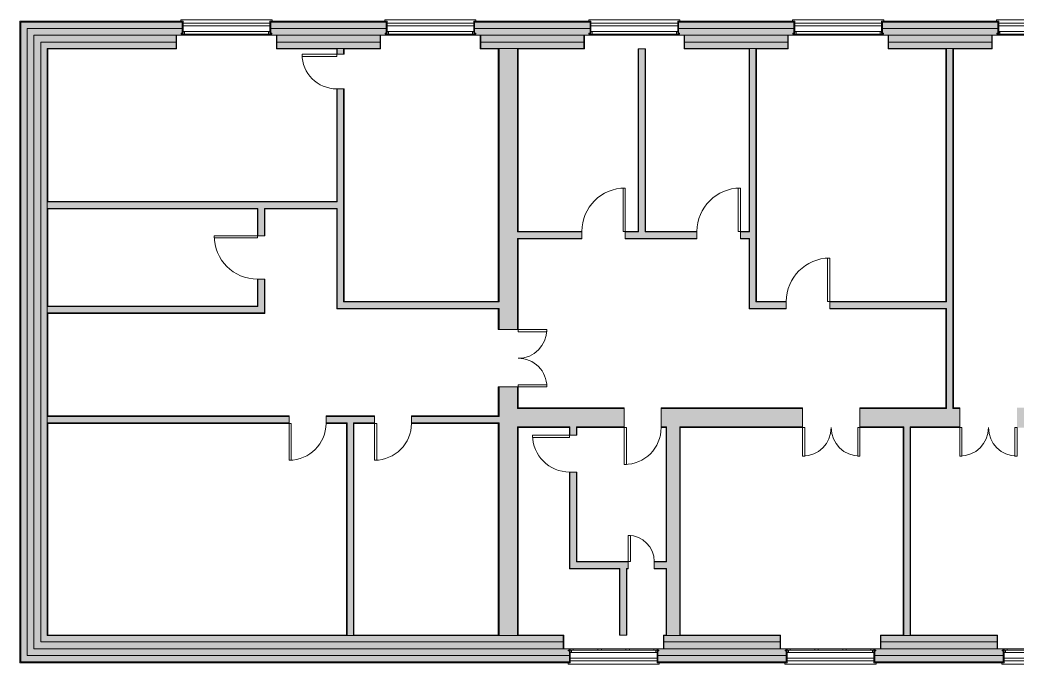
# Model space of a CAD drawing. Header units: millimetres. Extents: x -68567 to -21647, y -18936 to 26913.
# Drawn here: x -68567 to -45580, y -17963 to -3104 of the extents above; entities that cross this region are included whole.
import ezdxf

# ---------------------------------------------------------------- set-up
doc = ezdxf.new("R2010")
doc.units = ezdxf.units.MM
for name, color, linetype, lineweight in [('A-DOOR', 31, 'Continuous', 9), ('A-GLAZ', 151, 'Continuous', 9), ('A-GLAZ-SILL', 1, 'Continuous', 9), ('A-WALL', 113, 'Continuous', 9), ('A-WALL-PATT', 111, 'Continuous', 18), ('I-WALL', 2, 'Continuous', 9)]:
    doc.layers.add(name, color=color, linetype=linetype, lineweight=lineweight)

# ---------------------------------------------------------------- blocks, each defined once
blk = doc.blocks.new('M_Porta-Singola-Pannello - 100_210-742365-dtu_P3 - Piano Terzo')
at = {"layer": 'A-DOOR'}
for p, q in [((500, 1085), (450, 1085)), ((450, 1085), (450, 85)), ((500, 85), (500, 1085)), ((450, 85), (500, 85))]:
    blk.add_line(p, q, dxfattribs=at)
blk.add_arc((500, 85), 1000, 90, 180, dxfattribs=at)
blk = doc.blocks.new('M_Porta-Doppia-Pannello non in rilievo - 132_232-740855-dtu_P3 - Piano Terzo')
at = {"layer": 'A-DOOR'}
for p, q in [((-660, 230), (-660, 890)), ((-660, 890), (-610, 890)), ((-610, 890), (-610, 230)), ((660, 890), (610, 890)), ((610, 890), (610, 230)), ((660, 230), (660, 890)), ((-610, 230), (-660, 230)), ((610, 230), (660, 230))]:
    blk.add_line(p, q, dxfattribs=at)
for centre, start, end in [((-660, 230), 0, 90), ((660, 230), 90, 180)]:
    blk.add_arc(centre, 660, start, end, dxfattribs=at)
blk = doc.blocks.new('M_Porta-Singola-Pannello - 80_240-742313-dtu_P3 - Piano Terzo')
at = {"layer": 'A-DOOR'}
for p, q in [((400, 885), (350, 885)), ((350, 885), (350, 85)), ((400, 85), (400, 885)), ((350, 85), (400, 85))]:
    blk.add_line(p, q, dxfattribs=at)
blk.add_arc((400, 85), 800, 90, 180, dxfattribs=at)
blk = doc.blocks.new('M_Porta-Singola-Pannello - 85_230-1430224-dtu_P3 - Piano Terzo')
at = {"layer": 'A-DOOR'}
for p, q in [((425, 1080), (375, 1080)), ((375, 1080), (375, 230)), ((425, 230), (425, 1080)), ((375, 230), (425, 230))]:
    blk.add_line(p, q, dxfattribs=at)
blk.add_arc((425, 230), 850, 90, 180, dxfattribs=at)
blk = doc.blocks.new('M_Porta-Singola-Pannello - 60_198-742370-dtu_P3 - Piano Terzo')
at = {"layer": 'A-DOOR'}
for p, q in [((250, -85), (300, -85)), ((250, -685), (250, -85)), ((300, -85), (300, -685)), ((300, -685), (250, -685))]:
    blk.add_line(p, q, dxfattribs=at)
blk.add_arc((300, -85), 600, 180, 270, dxfattribs=at)
blk = doc.blocks.new('dtu_ING_Window_Legno_3_1 ante - WD-DG_200x275cm-1366434-dtu_P3 - Piano Terzo')
at = {"layer": 'A-GLAZ'}
for p, q in [((-1000, 45), (-1045, 45)), ((-1045, 45), (-1045, 25)), ((-1045, 25), (-970, 25)), ((-1000, 85), (-1000, 45)), ((-970, 85), (-1000, 85)), ((-970, 85), (970, 85)), ((-970, 85), (-970, 25)), ((-970, 25), (970, 25)), ((-930, 25), (-930, 0)), ((-930, 0), (-363, 0)), ((-363, 0), (-363, 25)), ((-283, 25), (-283, 0)), ((-283, 0), (283, 0)), ((283, 0), (283, 25)), ((363, 25), (363, 0)), ((363, 0), (930, 0)), ((930, 0), (930, 25)), ((1000, 85), (970, 85)), ((970, 25), (970, 85)), ((970, 25), (1045, 25)), ((1000, 45), (1000, 85)), ((1045, 45), (1000, 45)), ((1045, 25), (1045, 45))]:
    blk.add_line(p, q, dxfattribs=at)
at = {"layer": 'A-GLAZ-SILL'}
for p, q in [((1050, 350), (-1050, 350)), ((-1050, 350), (-1050, 320)), ((1000, 275), (-1000, 275)), ((1050, 320), (1050, 350)), ((-1000, 215), (1000, 215)), ((-1150, -5), (1150, -5))]:
    blk.add_line(p, q, dxfattribs=at)
blk = doc.blocks.new('dtu_ING_Window_Legno_3_1 ante - WD-DG_200x275cm-1366436-dtu_P3 - Piano Terzo')
at = {"layer": 'A-GLAZ'}
for p, q in [((-1045, -25), (-970, -25)), ((-1045, -45), (-1045, -25)), ((-1000, -45), (-1045, -45)), ((-1000, -85), (-1000, -45)), ((-970, -85), (-1000, -85)), ((-970, -25), (-970, -85)), ((970, -25), (-970, -25)), ((970, -85), (-970, -85)), ((-930, 0), (-363, 0)), ((-930, -25), (-930, 0)), ((-363, 0), (-363, -25)), ((-283, 0), (283, 0)), ((-283, -25), (-283, 0)), ((283, 0), (283, -25)), ((363, 0), (930, 0)), ((363, -25), (363, 0)), ((930, 0), (930, -25)), ((970, -25), (1045, -25)), ((970, -85), (970, -25)), ((1000, -85), (970, -85)), ((1045, -45), (1000, -45)), ((1000, -45), (1000, -85)), ((1045, -25), (1045, -45))]:
    blk.add_line(p, q, dxfattribs=at)
at = {"layer": 'A-GLAZ-SILL'}
for p, q in [((1150, 5), (-1150, 5)), ((1000, -215), (-1000, -215)), ((-1050, -320), (-1050, -350)), ((-1050, -350), (1050, -350)), ((-1000, -275), (1000, -275)), ((1050, -350), (1050, -320))]:
    blk.add_line(p, q, dxfattribs=at)
blk = doc.blocks.new('M_Porta-Singola-Pannello - 85_230-742342-dtu_P3 - Piano Terzo')
at = {"layer": 'A-DOOR'}
for p, q in [((425, 935), (375, 935)), ((375, 935), (375, 85)), ((425, 85), (425, 935)), ((375, 85), (425, 85))]:
    blk.add_line(p, q, dxfattribs=at)
blk.add_arc((425, 85), 850, 90, 180, dxfattribs=at)
blk = doc.blocks.new('M_Porta-Doppia-Pannello non in rilievo - 132_232-1429790-dtu_P3 - Piano Terzo')
at = {"layer": 'A-DOOR'}
for p, q in [((-610, -230), (-660, -230)), ((-660, -230), (-660, -890)), ((-610, -890), (-610, -230)), ((610, -230), (660, -230)), ((610, -890), (610, -230)), ((660, -230), (660, -890)), ((-660, -890), (-610, -890)), ((660, -890), (610, -890))]:
    blk.add_line(p, q, dxfattribs=at)
for centre, start, end in [((-660, -230), 270, 360), ((660, -230), 180, 270)]:
    blk.add_arc(centre, 660, start, end, dxfattribs=at)

msp = doc.modelspace()

# ---------------------------------------------------------------- hatches: boundary and pattern name
at = {"layer": 'A-WALL'}
h = msp.add_hatch(color=7, dxfattribs=at)
h.paths.add_polyline_path([(-44004, -3454), (-43984, -3454), (-43984, -3429), (-44004, -3429)])
h.paths.add_polyline_path([(-46004, -3454), (-46008, -3429), (-46024, -3429), (-46024, -3454)])
h.paths.add_polyline_path([(-48704, -3454), (-48684, -3454), (-48684, -3429), (-48704, -3429)])
h.paths.add_polyline_path([(-50724, -3454), (-50704, -3454), (-50708, -3429), (-50724, -3429)])
h.paths.add_polyline_path([(-53384, -3454), (-53384, -3429), (-53404, -3429), (-53404, -3454)])
h.paths.add_polyline_path([(-55424, -3454), (-55404, -3454), (-55408, -3429), (-55424, -3429)])
h.paths.add_polyline_path([(-58104, -3454), (-58084, -3454), (-58084, -3429), (-58104, -3429)])
h.paths.add_polyline_path([(-60124, -3454), (-60104, -3454), (-60108, -3429), (-60124, -3429)])
h.paths.add_polyline_path([(-62784, -3454), (-62784, -3429), (-62804, -3429), (-62804, -3454)])
h.paths.add_polyline_path([(-64804, -3454), (-64808, -3429), (-64824, -3429), (-64824, -3454)])
h.paths.add_polyline_path([(-44004, -3409), (-43984, -3409), (-43984, -3154), (-41342, -3154), (-41342, -3134), (-44004, -3134), (-44004, -3369)])
h.paths.add_polyline_path([(-46004, -3409), (-46004, -3134), (-48704, -3134), (-48704, -3409), (-48684, -3409), (-48684, -3154), (-46024, -3154), (-46024, -3409), (-46010, -3409)])
h.paths.add_polyline_path([(-50704, -3409), (-50704, -3134), (-53404, -3134), (-53404, -3409), (-53384, -3409), (-53384, -3154), (-50724, -3154), (-50724, -3409), (-50710, -3409)])
h.paths.add_polyline_path([(-55404, -3409), (-55404, -3134), (-58104, -3134), (-58104, -3409), (-58084, -3409), (-58084, -3154), (-55424, -3154), (-55424, -3409), (-55410, -3409)])
h.paths.add_polyline_path([(-60124, -3409), (-60104, -3409), (-60104, -3134), (-62804, -3134), (-62804, -3409), (-62784, -3409), (-62784, -3154), (-60124, -3154), (-60124, -3369)])
h.paths.add_polyline_path([(-64804, -3409), (-64804, -3134), (-68567, -3134), (-68567, -3154), (-64824, -3154), (-64824, -3409), (-64810, -3409)])
h.paths.add_polyline_path([(-37464, -3154), (-37464, -3134), (-37642, -3134), (-37642, -3154)])
for points in [[(-68547, -17913), (-68547, -3154), (-68567, -3154), (-68567, -17913)], [(-68397, -17763), (-68397, -3304), (-68547, -3304), (-68547, -17763)], [(-68087, -17453), (-68087, -3614), (-68247, -3614), (-68247, -17453)]]:
    msp.add_hatch(color=250, dxfattribs=at).paths.add_polyline_path(points)
h = msp.add_hatch(color=250, dxfattribs=at)
h.paths.add_polyline_path([(-37314, -3304), (-37314, -3154), (-37642, -3154), (-37642, -3304), (-37322, -3304)])
h.paths.add_polyline_path([(-41342, -3304), (-41342, -3154), (-43984, -3154), (-43984, -3304), (-42547, -3304)])
h.paths.add_polyline_path([(-46093, -3304), (-46024, -3304), (-46024, -3154), (-48684, -3154), (-48684, -3304), (-46279, -3304)])
h.paths.add_polyline_path([(-50758, -3304), (-50724, -3304), (-50724, -3154), (-53384, -3154), (-53384, -3304), (-51504, -3304)])
h.paths.add_polyline_path([(-55610, -3304), (-55424, -3304), (-55424, -3154), (-58084, -3154), (-58084, -3304), (-55983, -3304)])
h.paths.add_polyline_path([(-60124, -3304), (-60124, -3154), (-62784, -3154), (-62784, -3304), (-60275, -3304)])
h.paths.add_polyline_path([(-64824, -3304), (-64824, -3154), (-68547, -3154), (-68547, -3304), (-64940, -3304)])
h = msp.add_hatch(color=250, dxfattribs=at)
h.paths.add_polyline_path([(-37004, -3614), (-37004, -3454), (-37642, -3454), (-37642, -3614), (-37322, -3614)])
h.paths.add_polyline_path([(-41342, -3614), (-41342, -3454), (-43844, -3454), (-43844, -3614), (-42547, -3614)])
h.paths.add_polyline_path([(-46279, -3614), (-46164, -3614), (-46164, -3454), (-48544, -3454), (-48544, -3614), (-47026, -3614)])
h.paths.add_polyline_path([(-50864, -3614), (-50864, -3454), (-53244, -3454), (-53244, -3614), (-51504, -3614)])
h.paths.add_polyline_path([(-55610, -3614), (-55564, -3614), (-55564, -3454), (-57944, -3454), (-57944, -3614), (-55983, -3614)])
h.paths.add_polyline_path([(-60462, -3614), (-60264, -3614), (-60264, -3454), (-62644, -3454), (-62644, -3614), (-61954, -3614)])
h.paths.add_polyline_path([(-64964, -3614), (-64964, -3454), (-68247, -3454), (-68247, -3614), (-66433, -3614)])
h = msp.add_hatch(color=250, dxfattribs=at)
h.paths.add_polyline_path([(-37642, -3774), (-36854, -3774), (-36854, -3764), (-37642, -3764)])
h.paths.add_polyline_path([(-41342, -3774), (-41342, -3764), (-42025, -3764), (-42025, -3774)])
h.paths.add_polyline_path([(-42547, -3774), (-42465, -3774), (-42465, -3764), (-43844, -3764), (-43844, -3454), (-43854, -3454), (-43854, -3774), (-43293, -3774)])
h.paths.add_polyline_path([(-47049, -3774), (-46154, -3774), (-46154, -3454), (-46164, -3454), (-46164, -3764), (-47059, -3764), (-47059, -3774)])
h.paths.add_polyline_path([(-47219, -3774), (-47219, -3764), (-48544, -3764), (-48544, -3454), (-48554, -3454), (-48554, -3774), (-48518, -3774)])
h.paths.add_polyline_path([(-50854, -3774), (-50854, -3454), (-50864, -3454), (-50864, -3764), (-51599, -3764), (-51599, -3774), (-51504, -3774)])
h.paths.add_polyline_path([(-51759, -3774), (-51759, -3764), (-53244, -3764), (-53244, -3454), (-53254, -3454), (-53254, -3774), (-52997, -3774)])
h.paths.add_polyline_path([(-57080, -3774), (-55554, -3774), (-55554, -3454), (-55564, -3454), (-55564, -3764), (-57080, -3764)])
h.paths.add_polyline_path([(-57520, -3774), (-57520, -3764), (-57944, -3764), (-57944, -3454), (-57954, -3454), (-57954, -3774), (-57540, -3774)])
h.paths.add_polyline_path([(-61094, -3774), (-60254, -3774), (-60254, -3454), (-60264, -3454), (-60264, -3764), (-61104, -3764), (-61104, -3774)])
h.paths.add_polyline_path([(-61264, -3774), (-61264, -3764), (-62644, -3764), (-62644, -3454), (-62654, -3454), (-62654, -3774), (-61954, -3774)])
h.paths.add_polyline_path([(-64954, -3774), (-64954, -3454), (-64964, -3454), (-64964, -3764), (-67937, -3764), (-67937, -3774), (-66433, -3774)])
h = msp.add_hatch(color=7, dxfattribs=at)
h.paths.add_polyline_path([(-67927, -17293), (-67927, -12400), (-67937, -12400), (-67937, -17293)])
h.paths.add_polyline_path([(-67927, -12240), (-67927, -9863), (-67937, -9863), (-67937, -12240)])
h.paths.add_polyline_path([(-67927, -9703), (-67927, -7452), (-67937, -7452), (-67937, -9703)])
h.paths.add_polyline_path([(-67937, -7292), (-67927, -7292), (-67927, -3774), (-67937, -3774), (-67937, -4453)])
h = msp.add_hatch(color=250, dxfattribs=at)
h.paths.add_polyline_path([(-32009, -17613), (-32009, -17453), (-32631, -17453), (-32631, -17613), (-32621, -17613)])
h.paths.add_polyline_path([(-37101, -17613), (-37101, -17453), (-37584, -17453), (-37584, -17613), (-37111, -17613)])
h.paths.add_polyline_path([(-43667, -17613), (-42054, -17613), (-42054, -17453), (-43720, -17453), (-43720, -17613)])
h.paths.add_polyline_path([(-46040, -17613), (-46040, -17453), (-48720, -17453), (-48720, -17613), (-46279, -17613)])
h.paths.add_polyline_path([(-51040, -17613), (-51040, -17453), (-53720, -17453), (-53720, -17613), (-51131, -17613)])
h.paths.add_polyline_path([(-56040, -17613), (-56040, -17453), (-68247, -17453), (-68247, -17613), (-57476, -17613)])
h = msp.add_hatch(color=250, dxfattribs=at)
h.paths.add_polyline_path([(-32631, -17613), (-32631, -17303), (-32009, -17303), (-32009, -17293), (-32641, -17293), (-32641, -17613)])
h.paths.add_polyline_path([(-37091, -17613), (-37091, -17293), (-37594, -17293), (-37594, -17613), (-37584, -17613), (-37584, -17303), (-37101, -17303), (-37101, -17613)])
h.paths.add_polyline_path([(-43730, -17613), (-43720, -17613), (-43720, -17303), (-42465, -17303), (-42465, -17293), (-43730, -17293), (-43730, -17488)])
h.paths.add_polyline_path([(-46030, -17613), (-46030, -17293), (-48034, -17293), (-48034, -17303), (-46040, -17303), (-46040, -17613)])
h.paths.add_polyline_path([(-48720, -17613), (-48720, -17303), (-48194, -17303), (-48194, -17293), (-48730, -17293), (-48730, -17613)])
h.paths.add_polyline_path([(-51030, -17613), (-51030, -17293), (-53348, -17293), (-53348, -17303), (-51040, -17303), (-51040, -17613)])
h.paths.add_polyline_path([(-53720, -17613), (-53720, -17303), (-53658, -17303), (-53658, -17293), (-53730, -17293), (-53730, -17613)])
h.paths.add_polyline_path([(-56040, -17613), (-56030, -17613), (-56030, -17293), (-57080, -17293), (-57080, -17303), (-56040, -17303), (-56040, -17453)])
h.paths.add_polyline_path([(-57520, -17303), (-57520, -17293), (-60866, -17293), (-60866, -17303)])
h.paths.add_polyline_path([(-61026, -17303), (-61026, -17293), (-67937, -17293), (-67937, -17303), (-63447, -17303)])
h = msp.add_hatch(color=7, dxfattribs=at)
h.paths.add_polyline_path([(-32009, -17933), (-32009, -17913), (-32621, -17913), (-32621, -17613), (-32641, -17613), (-32641, -17933)])
h.paths.add_polyline_path([(-37594, -17933), (-37091, -17933), (-37091, -17613), (-37111, -17613), (-37111, -17913), (-37574, -17913), (-37574, -17613), (-37594, -17613)])
h.paths.add_polyline_path([(-42044, -17933), (-42044, -17613), (-42064, -17613), (-42064, -17913), (-43860, -17913), (-43860, -17658), (-43880, -17658), (-43880, -17933), (-42547, -17933)])
h.paths.add_polyline_path([(-45880, -17933), (-45880, -17658), (-45900, -17658), (-45900, -17913), (-48860, -17913), (-48860, -17658), (-48880, -17658), (-48880, -17933), (-45906, -17933)])
h.paths.add_polyline_path([(-50880, -17933), (-50880, -17658), (-50900, -17658), (-50900, -17913), (-53860, -17913), (-53860, -17658), (-53880, -17658), (-53880, -17933), (-51131, -17933)])
h.paths.add_polyline_path([(-55983, -17933), (-55880, -17933), (-55880, -17658), (-55900, -17658), (-55900, -17913), (-68567, -17913), (-68567, -17933), (-57476, -17933)])
h.paths.add_polyline_path([(-43880, -17638), (-43860, -17638), (-43860, -17613), (-43880, -17613)])
h.paths.add_polyline_path([(-45900, -17638), (-45880, -17638), (-45880, -17613), (-45900, -17613)])
h.paths.add_polyline_path([(-48877, -17638), (-48860, -17638), (-48860, -17613), (-48880, -17613), (-48880, -17638)])
h.paths.add_polyline_path([(-50900, -17638), (-50880, -17638), (-50880, -17613), (-50900, -17613)])
h.paths.add_polyline_path([(-53880, -17638), (-53860, -17638), (-53860, -17613), (-53880, -17613)])
h.paths.add_polyline_path([(-55880, -17638), (-55880, -17613), (-55900, -17613), (-55900, -17638), (-55884, -17638)])
h = msp.add_hatch(color=250, dxfattribs=at)
h.paths.add_polyline_path([(-32009, -17913), (-32009, -17763), (-32621, -17763), (-32621, -17913)])
h.paths.add_polyline_path([(-37574, -17913), (-37111, -17913), (-37111, -17763), (-37574, -17763)])
h.paths.add_polyline_path([(-43667, -17913), (-42064, -17913), (-42064, -17763), (-43860, -17763), (-43860, -17913)])
h.paths.add_polyline_path([(-46279, -17913), (-45900, -17913), (-45900, -17763), (-48860, -17763), (-48860, -17913), (-47026, -17913)])
h.paths.add_polyline_path([(-50900, -17913), (-50900, -17763), (-53860, -17763), (-53860, -17913), (-51131, -17913)])
h.paths.add_polyline_path([(-55983, -17913), (-55900, -17913), (-55900, -17763), (-68547, -17763), (-68547, -17913), (-57476, -17913)])
at = {"layer": 'A-WALL-PATT'}
h = msp.add_hatch(color=250, dxfattribs=at)
h.paths.add_polyline_path([(-37164, -3454), (-37164, -3304), (-37642, -3304), (-37642, -3454), (-37322, -3454)])
h.paths.add_polyline_path([(-41342, -3454), (-41342, -3304), (-43984, -3304), (-43984, -3409), (-43959, -3409), (-43959, -3429), (-43984, -3429), (-43984, -3454), (-42547, -3454)])
h.paths.add_polyline_path([(-46164, -3454), (-46024, -3454), (-46024, -3429), (-46049, -3429), (-46049, -3409), (-46024, -3409), (-46024, -3304), (-48684, -3304), (-48684, -3409), (-48659, -3409), (-48659, -3429), (-48684, -3429), (-48684, -3454), (-46279, -3454)])
h.paths.add_polyline_path([(-50758, -3454), (-50724, -3454), (-50724, -3429), (-50749, -3429), (-50749, -3409), (-50724, -3409), (-50724, -3304), (-53384, -3304), (-53384, -3409), (-53359, -3409), (-53359, -3429), (-53384, -3429), (-53384, -3454), (-50854, -3454)])
h.paths.add_polyline_path([(-55610, -3454), (-55424, -3454), (-55424, -3429), (-55449, -3429), (-55449, -3409), (-55424, -3409), (-55424, -3304), (-58084, -3304), (-58084, -3409), (-58059, -3409), (-58059, -3429), (-58084, -3429), (-58084, -3454), (-55983, -3454)])
h.paths.add_polyline_path([(-60149, -3454), (-60124, -3454), (-60124, -3429), (-60149, -3429), (-60149, -3409), (-60124, -3409), (-60124, -3304), (-62784, -3304), (-62784, -3409), (-62759, -3409), (-62759, -3429), (-62784, -3429), (-62784, -3454), (-60254, -3454)])
h.paths.add_polyline_path([(-64954, -3454), (-64824, -3454), (-64824, -3429), (-64849, -3429), (-64849, -3409), (-64824, -3409), (-64824, -3304), (-68397, -3304), (-68397, -3454), (-64964, -3454)])
for points in [[(-68247, -17613), (-68247, -3454), (-68397, -3454), (-68397, -17613)], [(-68087, -17303), (-67937, -17303), (-67937, -3764), (-68087, -3764), (-68087, -17293)], [(-54304, -7992), (-54154, -7992), (-54154, -3774), (-54304, -3774), (-54304, -7982)], [(-51749, -9608), (-51599, -9608), (-51599, -3764), (-51749, -3764), (-51749, -9598)], [(-47209, -12068), (-47059, -12068), (-47059, -3764), (-47209, -3764), (-47209, -12048)], [(-61264, -7452), (-61254, -7452), (-61254, -7302), (-67937, -7302), (-67937, -7452), (-61954, -7452)], [(-57520, -9758), (-57520, -9608), (-61104, -9608), (-61104, -9758), (-57540, -9758)], [(-63447, -9863), (-62930, -9863), (-62930, -9713), (-67937, -9713), (-67937, -9863), (-66433, -9863)], [(-61026, -17303), (-60876, -17303), (-60876, -12400), (-61026, -12400), (-61026, -17293)], [(-53358, -17303), (-53358, -12488), (-53658, -12488), (-53658, -17303)], [(-48194, -17303), (-48044, -17303), (-48044, -12488), (-48194, -12488), (-48194, -17293)], [(-54586, -17293), (-54586, -15755), (-54736, -15755), (-54736, -17293)]]:
    msp.add_hatch(color=250, dxfattribs=at).paths.add_polyline_path(points)
h = msp.add_hatch(color=250, dxfattribs=at)
h.paths.add_polyline_path([(-37642, -3764), (-36854, -3764), (-36854, -3614), (-37642, -3614)])
h.paths.add_polyline_path([(-42045, -3764), (-41342, -3764), (-41342, -3614), (-43844, -3614), (-43844, -3764), (-42465, -3764)])
h.paths.add_polyline_path([(-46279, -3764), (-46164, -3764), (-46164, -3614), (-48544, -3614), (-48544, -3764), (-47026, -3764)])
h.paths.add_polyline_path([(-51749, -3764), (-50864, -3764), (-50864, -3614), (-53244, -3614), (-53244, -3764), (-51759, -3764)])
h.paths.add_polyline_path([(-55564, -3764), (-55564, -3614), (-57944, -3614), (-57944, -3764), (-55983, -3764)])
h.paths.add_polyline_path([(-60462, -3764), (-60264, -3764), (-60264, -3614), (-62644, -3614), (-62644, -3764), (-61104, -3764)])
h.paths.add_polyline_path([(-66433, -3764), (-64964, -3764), (-64964, -3614), (-68087, -3614), (-68087, -3764), (-67926, -3764)])
h = msp.add_hatch(color=250, dxfattribs=at)
h.paths.add_polyline_path([(-61104, -9758), (-61104, -4694), (-61254, -4694), (-61254, -9758)])
h.paths.add_polyline_path([(-61104, -3894), (-61104, -3764), (-61254, -3764), (-61254, -3894)])
h = msp.add_hatch(color=250, dxfattribs=at)
h.paths.add_polyline_path([(-57100, -17303), (-57100, -11568), (-57520, -11568), (-57520, -17303), (-57476, -17303)])
h.paths.add_polyline_path([(-57100, -10248), (-57100, -3764), (-57520, -3764), (-57520, -10248), (-57476, -10248)])
h = msp.add_hatch(color=250, dxfattribs=at)
h.paths.add_polyline_path([(-62930, -9713), (-62930, -9083), (-63080, -9083), (-63080, -9713)])
h.paths.add_polyline_path([(-62930, -8083), (-62930, -7452), (-63080, -7452), (-63080, -8083)])
h = msp.add_hatch(color=250, dxfattribs=at)
h.paths.add_polyline_path([(-51749, -8142), (-51749, -7992), (-51959, -7992), (-51959, -8142), (-51759, -8142)])
h.paths.add_polyline_path([(-52997, -8142), (-52959, -8142), (-52959, -7992), (-54614, -7992), (-54614, -8142), (-54490, -8142)])
h.paths.add_polyline_path([(-55614, -8142), (-55614, -7992), (-57100, -7992), (-57100, -8142), (-57080, -8142)])
h = msp.add_hatch(color=250, dxfattribs=at)
h.paths.add_polyline_path([(-47209, -9758), (-47209, -9608), (-49900, -9608), (-49900, -9758), (-47219, -9758)])
h.paths.add_polyline_path([(-51749, -9758), (-50900, -9758), (-50900, -9608), (-51749, -9608)])
h = msp.add_hatch(color=250, dxfattribs=at)
h.paths.add_polyline_path([(-42465, -12488), (-42465, -12068), (-45580, -12068), (-45580, -12488), (-42485, -12488)])
h.paths.add_polyline_path([(-48044, -12488), (-46900, -12488), (-46900, -12068), (-49204, -12068), (-49204, -12488), (-48194, -12488)])
h.paths.add_polyline_path([(-50524, -12488), (-50524, -12068), (-53784, -12068), (-53784, -12488), (-51504, -12488)])
h.paths.add_polyline_path([(-55739, -12488), (-54634, -12488), (-54634, -12068), (-57100, -12068), (-57100, -12488), (-55889, -12488)])
h = msp.add_hatch(color=250, dxfattribs=at)
h.paths.add_polyline_path([(-57520, -12400), (-57520, -12250), (-59541, -12250), (-59541, -12400), (-57540, -12400)])
h.paths.add_polyline_path([(-60876, -12400), (-60391, -12400), (-60391, -12250), (-61511, -12250), (-61511, -12400), (-61026, -12400)])
h.paths.add_polyline_path([(-62361, -12400), (-62361, -12250), (-67937, -12250), (-67937, -12400), (-63447, -12400)])
h = msp.add_hatch(color=250, dxfattribs=at)
h.paths.add_polyline_path([(-55739, -15755), (-55739, -13533), (-55889, -13533), (-55889, -15755)])
h.paths.add_polyline_path([(-55889, -12683), (-55739, -12683), (-55739, -12488), (-55889, -12488), (-55889, -12508)])
h = msp.add_hatch(color=250, dxfattribs=at)
h.paths.add_polyline_path([(-53658, -15755), (-53658, -15605), (-53944, -15605), (-53944, -15755), (-53668, -15755)])
h.paths.add_polyline_path([(-54586, -15755), (-54544, -15755), (-54544, -15605), (-55739, -15605), (-55739, -15755), (-54736, -15755)])
h = msp.add_hatch(color=250, dxfattribs=at)
h.paths.add_polyline_path([(-32009, -17453), (-32009, -17303), (-32631, -17303), (-32631, -17453)])
h.paths.add_polyline_path([(-37584, -17453), (-37101, -17453), (-37101, -17303), (-37584, -17303)])
h.paths.add_polyline_path([(-42054, -17453), (-42054, -17303), (-43720, -17303), (-43720, -17453), (-42547, -17453)])
h.paths.add_polyline_path([(-47026, -17453), (-46040, -17453), (-46040, -17303), (-48720, -17303), (-48720, -17453), (-48518, -17453)])
h.paths.add_polyline_path([(-51040, -17453), (-51040, -17303), (-53720, -17303), (-53720, -17453), (-51504, -17453)])
h.paths.add_polyline_path([(-56040, -17453), (-56040, -17303), (-68087, -17303), (-68087, -17453), (-57476, -17453)])
h = msp.add_hatch(color=250, dxfattribs=at)
h.paths.add_polyline_path([(-32009, -17763), (-32009, -17613), (-32621, -17613), (-32621, -17763)])
h.paths.add_polyline_path([(-37574, -17763), (-37111, -17763), (-37111, -17613), (-37574, -17613)])
h.paths.add_polyline_path([(-42547, -17763), (-42064, -17763), (-42064, -17613), (-43860, -17613), (-43860, -17638), (-43835, -17638), (-43835, -17658), (-43860, -17658), (-43860, -17763), (-43293, -17763)])
h.paths.add_polyline_path([(-46279, -17763), (-45900, -17763), (-45900, -17658), (-45925, -17658), (-45925, -17638), (-45900, -17638), (-45900, -17613), (-48860, -17613), (-48860, -17638), (-48835, -17638), (-48835, -17658), (-48860, -17658), (-48860, -17763), (-47026, -17763)])
h.paths.add_polyline_path([(-50900, -17763), (-50900, -17658), (-50925, -17658), (-50925, -17638), (-50900, -17638), (-50900, -17613), (-53860, -17613), (-53860, -17638), (-53835, -17638), (-53835, -17658), (-53860, -17658), (-53860, -17763), (-50944, -17763)])
h.paths.add_polyline_path([(-55900, -17763), (-55900, -17658), (-55925, -17658), (-55925, -17638), (-55900, -17638), (-55900, -17613), (-68397, -17613), (-68397, -17763), (-55983, -17763)])
at = {"layer": 'I-WALL'}
h = msp.add_hatch(color=250, dxfattribs=at)
h.paths.add_polyline_path([(-61254, -9768), (-61254, -7452), (-61264, -7452), (-61264, -9768)])
h.paths.add_polyline_path([(-61264, -7302), (-61254, -7302), (-61254, -4694), (-61264, -4694), (-61264, -7292)])
h.paths.add_polyline_path([(-61264, -3894), (-61254, -3894), (-61254, -3764), (-61264, -3764), (-61264, -3774)])
h = msp.add_hatch(color=7, dxfattribs=at)
h.paths.add_polyline_path([(-61094, -9608), (-61094, -4694), (-61104, -4694), (-61104, -9608)])
h.paths.add_polyline_path([(-61094, -3894), (-61094, -3774), (-61104, -3774), (-61104, -3894)])
h = msp.add_hatch(color=7, dxfattribs=at)
h.paths.add_polyline_path([(-57520, -17293), (-57520, -12400), (-57540, -12400), (-57540, -17293)])
h.paths.add_polyline_path([(-57520, -12240), (-57520, -11568), (-57540, -11568), (-57540, -12240)])
h.paths.add_polyline_path([(-57520, -10248), (-57520, -9768), (-57540, -9768), (-57540, -10248)])
h.paths.add_polyline_path([(-57520, -9608), (-57520, -3774), (-57540, -3774), (-57540, -9608)])
h = msp.add_hatch(color=250, dxfattribs=at)
h.paths.add_polyline_path([(-57080, -17303), (-57080, -12488), (-57100, -12488), (-57100, -17303)])
h.paths.add_polyline_path([(-57100, -12068), (-57080, -12068), (-57080, -11568), (-57100, -11568)])
h.paths.add_polyline_path([(-57100, -10248), (-57080, -10246), (-57080, -8142), (-57100, -8142), (-57100, -10246)])
h.paths.add_polyline_path([(-57100, -7992), (-57080, -7992), (-57080, -3764), (-57100, -3764), (-57100, -7350)])
for color, points in [(250, [(-54304, -7992), (-54304, -3774), (-54314, -3774), (-54314, -7992)]), (7, [(-54144, -7982), (-54144, -3774), (-54154, -3774), (-54154, -7982)]), (7, [(-51589, -9598), (-51589, -3774), (-51599, -3774), (-51599, -9598)]), (7, [(-47059, -12048), (-47049, -12048), (-47049, -3774), (-47059, -3774), (-47059, -10246)]), (250, [(-61264, -7302), (-61264, -7292), (-67937, -7292), (-67937, -7302), (-63447, -7302)]), (7, [(-57540, -9608), (-57540, -9598), (-61094, -9598), (-61094, -9608), (-60462, -9608)]), (250, [(-63080, -9713), (-63080, -9703), (-67937, -9703), (-67937, -9713), (-63447, -9713)]), (7, [(-62920, -9873), (-62920, -9863), (-67927, -9863), (-67927, -9873), (-63447, -9873)]), (250, [(-57540, -9768), (-57520, -9768), (-57520, -9758), (-61254, -9758), (-61254, -9768), (-60462, -9768)]), (7, [(-61026, -17293), (-61026, -12410), (-61036, -12410), (-61036, -17293)]), (250, [(-60876, -17303), (-60866, -17303), (-60866, -12400), (-60876, -12400), (-60876, -17293)]), (250, [(-53348, -17303), (-53348, -12508), (-53358, -12508), (-53358, -17303)]), (7, [(-48194, -17293), (-48194, -12508), (-48204, -12508), (-48204, -17293)]), (250, [(-48034, -17303), (-48034, -12508), (-48044, -12508), (-48044, -17303)]), (7, [(-54736, -17293), (-54736, -15765), (-54746, -15765), (-54746, -17293)]), (250, [(-54576, -17293), (-54576, -15765), (-54586, -15765), (-54586, -17293)])]:
    msp.add_hatch(color=color, dxfattribs=at).paths.add_polyline_path(points)
h = msp.add_hatch(color=250, dxfattribs=at)
h.paths.add_polyline_path([(-51759, -9758), (-51749, -9758), (-51749, -8142), (-51759, -8142), (-51759, -9598)])
h.paths.add_polyline_path([(-51749, -7992), (-51749, -3764), (-51759, -3764), (-51759, -7992)])
h = msp.add_hatch(color=250, dxfattribs=at)
h.paths.add_polyline_path([(-47219, -12068), (-47209, -12068), (-47209, -9758), (-47219, -9758), (-47219, -12048)])
h.paths.add_polyline_path([(-47209, -9608), (-47209, -3764), (-47219, -3764), (-47219, -9608)])
h = msp.add_hatch(color=7, dxfattribs=at)
h.paths.add_polyline_path([(-61264, -7462), (-61264, -7452), (-62930, -7452), (-62930, -7462), (-61954, -7462)])
h.paths.add_polyline_path([(-63090, -7462), (-63090, -7452), (-67927, -7452), (-67927, -7462), (-63447, -7462)])
h = msp.add_hatch(color=250, dxfattribs=at)
h.paths.add_polyline_path([(-63080, -9703), (-63080, -9083), (-63090, -9083), (-63090, -9703)])
h.paths.add_polyline_path([(-63080, -8083), (-63080, -7452), (-63090, -7452), (-63090, -8083)])
h = msp.add_hatch(color=7, dxfattribs=at)
h.paths.add_polyline_path([(-62920, -9863), (-62920, -9083), (-62930, -9083), (-62930, -9863)])
h.paths.add_polyline_path([(-62920, -8083), (-62920, -7462), (-62930, -7462), (-62930, -8083)])
h = msp.add_hatch(color=7, dxfattribs=at)
h.paths.add_polyline_path([(-51759, -7992), (-51759, -7982), (-51959, -7982), (-51959, -7992)])
h.paths.add_polyline_path([(-52959, -7992), (-52959, -7982), (-54154, -7982), (-54154, -7992), (-52997, -7992)])
h.paths.add_polyline_path([(-54314, -7992), (-54314, -7982), (-54614, -7982), (-54614, -7992), (-54490, -7992)])
h.paths.add_polyline_path([(-55614, -7992), (-55614, -7982), (-57080, -7982), (-57080, -7992)])
h = msp.add_hatch(color=250, dxfattribs=at)
h.paths.add_polyline_path([(-51759, -8152), (-51759, -8142), (-51959, -8142), (-51959, -8152)])
h.paths.add_polyline_path([(-54490, -8152), (-52959, -8152), (-52959, -8142), (-54614, -8142), (-54614, -8152)])
h.paths.add_polyline_path([(-55614, -8152), (-55614, -8142), (-57080, -8142), (-57080, -8152)])
h = msp.add_hatch(color=7, dxfattribs=at)
h.paths.add_polyline_path([(-47219, -9608), (-47219, -9598), (-49900, -9598), (-49900, -9608), (-48518, -9608)])
h.paths.add_polyline_path([(-51504, -9608), (-50900, -9608), (-50900, -9598), (-51599, -9598), (-51599, -9608)])
h = msp.add_hatch(color=250, dxfattribs=at)
h.paths.add_polyline_path([(-47219, -9768), (-47219, -9758), (-49900, -9758), (-49900, -9768), (-48518, -9768)])
h.paths.add_polyline_path([(-50900, -9768), (-50900, -9758), (-51759, -9758), (-51759, -9768), (-51504, -9768)])
h = msp.add_hatch(color=7, dxfattribs=at)
h.paths.add_polyline_path([(-42547, -12068), (-42485, -12068), (-42485, -12048), (-45580, -12048), (-45580, -12068), (-45533, -12068)])
h.paths.add_polyline_path([(-46900, -12068), (-46900, -12048), (-47059, -12048), (-47059, -12068)])
h.paths.add_polyline_path([(-47219, -12068), (-47219, -12048), (-49204, -12048), (-49204, -12068), (-48518, -12068)])
h.paths.add_polyline_path([(-50524, -12068), (-50524, -12048), (-53784, -12048), (-53784, -12068), (-51504, -12068)])
h.paths.add_polyline_path([(-54634, -12068), (-54634, -12048), (-57080, -12048), (-57080, -12068)])
h = msp.add_hatch(color=250, dxfattribs=at)
h.paths.add_polyline_path([(-57520, -12250), (-57520, -12240), (-59541, -12240), (-59541, -12250), (-57540, -12250)])
h.paths.add_polyline_path([(-60391, -12250), (-60391, -12240), (-61511, -12240), (-61511, -12250), (-60462, -12250)])
h.paths.add_polyline_path([(-62361, -12250), (-62361, -12240), (-67937, -12240), (-67937, -12250), (-63447, -12250)])
h = msp.add_hatch(color=7, dxfattribs=at)
h.paths.add_polyline_path([(-57540, -12410), (-57540, -12400), (-59541, -12400), (-59541, -12410)])
h.paths.add_polyline_path([(-60391, -12410), (-60391, -12400), (-60866, -12400), (-60866, -12410), (-60462, -12410)])
h.paths.add_polyline_path([(-61036, -12410), (-61026, -12410), (-61026, -12400), (-61511, -12400), (-61511, -12410)])
h.paths.add_polyline_path([(-62361, -12410), (-62361, -12400), (-67927, -12400), (-67927, -12410), (-63447, -12410)])
h = msp.add_hatch(color=250, dxfattribs=at)
h.paths.add_polyline_path([(-42465, -12508), (-42465, -12488), (-45580, -12488), (-45580, -12508), (-42485, -12508)])
h.paths.add_polyline_path([(-46900, -12508), (-46900, -12488), (-48044, -12488), (-48044, -12508), (-48034, -12508)])
h.paths.add_polyline_path([(-48518, -12508), (-48194, -12508), (-48194, -12488), (-49204, -12488), (-49204, -12508)])
h.paths.add_polyline_path([(-50524, -12508), (-50524, -12488), (-53358, -12488), (-53358, -12508), (-51504, -12508)])
h.paths.add_polyline_path([(-53784, -12508), (-53658, -12508), (-53658, -12488), (-53784, -12488)])
h.paths.add_polyline_path([(-55889, -12508), (-55889, -12488), (-57080, -12488), (-57080, -12508), (-55899, -12508)])
h.paths.add_polyline_path([(-54634, -12508), (-54634, -12488), (-55739, -12488), (-55739, -12508), (-55729, -12508)])
h = msp.add_hatch(color=250, dxfattribs=at)
h.paths.add_polyline_path([(-55889, -15765), (-55889, -13533), (-55899, -13533), (-55899, -15765)])
h.paths.add_polyline_path([(-55889, -12683), (-55889, -12508), (-55899, -12508), (-55899, -12683)])
h = msp.add_hatch(color=7, dxfattribs=at)
h.paths.add_polyline_path([(-55729, -15605), (-55729, -13533), (-55739, -13533), (-55739, -15605)])
h.paths.add_polyline_path([(-55729, -12683), (-55729, -12508), (-55739, -12508), (-55739, -12683)])
h = msp.add_hatch(color=7, dxfattribs=at)
h.paths.add_polyline_path([(-53658, -17293), (-53658, -15765), (-53668, -15765), (-53668, -17293)])
h.paths.add_polyline_path([(-53668, -15605), (-53658, -15605), (-53658, -12508), (-53668, -12508), (-53668, -15595)])
h = msp.add_hatch(color=7, dxfattribs=at)
h.paths.add_polyline_path([(-53668, -15605), (-53668, -15595), (-53944, -15595), (-53944, -15605)])
h.paths.add_polyline_path([(-54544, -15605), (-54544, -15595), (-55729, -15595), (-55729, -15605)])
h = msp.add_hatch(color=250, dxfattribs=at)
h.paths.add_polyline_path([(-53668, -15765), (-53658, -15765), (-53658, -15755), (-53944, -15755), (-53944, -15765)])
h.paths.add_polyline_path([(-55729, -15765), (-54736, -15765), (-54736, -15755), (-55889, -15755), (-55889, -15765)])
h.paths.add_polyline_path([(-54544, -15765), (-54544, -15755), (-54586, -15755), (-54586, -15765), (-54576, -15765)])

# ---------------------------------------------------------------- linework, layer by layer
at = {"layer": 'A-WALL', "color": 250, "lineweight": 18}
for p, q in [((-64804, -3134), (-68567, -3134)), ((-68567, -3134), (-68567, -17933)), ((-64804, -3367), (-64804, -3134)), ((-60104, -3134), (-62804, -3134)), ((-62804, -3134), (-62804, -3367)), ((-60104, -3367), (-60104, -3134)), ((-55404, -3134), (-58104, -3134)), ((-58104, -3134), (-58104, -3367)), ((-55404, -3367), (-55404, -3134)), ((-50704, -3134), (-53404, -3134)), ((-53404, -3134), (-53404, -3367)), ((-50704, -3367), (-50704, -3134)), ((-46004, -3134), (-48704, -3134)), ((-48704, -3134), (-48704, -3367)), ((-46004, -3367), (-46004, -3134)), ((-64804, -3454), (-64804, -3429)), ((-62804, -3429), (-62804, -3454)), ((-60104, -3454), (-60104, -3429)), ((-58104, -3429), (-58104, -3454)), ((-55404, -3454), (-55404, -3429)), ((-53404, -3429), (-53404, -3454)), ((-50704, -3454), (-50704, -3429)), ((-48704, -3429), (-48704, -3454)), ((-46004, -3454), (-46004, -3429)), ((-64954, -3774), (-64954, -3454)), ((-64954, -3454), (-64804, -3454)), ((-62804, -3454), (-62654, -3454)), ((-62654, -3454), (-62654, -3774)), ((-60254, -3774), (-60254, -3454)), ((-60254, -3454), (-60104, -3454)), ((-58104, -3454), (-57954, -3454)), ((-57954, -3454), (-57954, -3774)), ((-55554, -3774), (-55554, -3454)), ((-55554, -3454), (-55404, -3454)), ((-53404, -3454), (-53254, -3454)), ((-53254, -3454), (-53254, -3774)), ((-50854, -3774), (-50854, -3454)), ((-50854, -3454), (-50704, -3454)), ((-48704, -3454), (-48554, -3454)), ((-48554, -3454), (-48554, -3774)), ((-46154, -3774), (-46154, -3454)), ((-46154, -3454), (-46004, -3454)), ((-67927, -3774), (-64954, -3774)), ((-67927, -7292), (-67927, -3774)), ((-62654, -3774), (-61264, -3774)), ((-61094, -3774), (-60254, -3774)), ((-57954, -3774), (-57540, -3774)), ((-57080, -3774), (-55554, -3774)), ((-53254, -3774), (-51759, -3774)), ((-51589, -3774), (-50854, -3774)), ((-48554, -3774), (-47219, -3774)), ((-47049, -3774), (-46154, -3774)), ((-67927, -9703), (-67927, -7462)), ((-67927, -12240), (-67927, -9873)), ((-67927, -17293), (-67927, -12410)), ((-61036, -17293), (-67927, -17293)), ((-57540, -17293), (-60866, -17293)), ((-56030, -17293), (-57080, -17293)), ((-56030, -17613), (-56030, -17293)), ((-53668, -17293), (-53730, -17293)), ((-53730, -17293), (-53730, -17613)), ((-51030, -17293), (-53348, -17293)), ((-51030, -17613), (-51030, -17293)), ((-48204, -17293), (-48730, -17293)), ((-48730, -17293), (-48730, -17613)), ((-46030, -17293), (-48034, -17293)), ((-46030, -17613), (-46030, -17293)), ((-55880, -17613), (-56030, -17613)), ((-55880, -17638), (-55880, -17613)), ((-55880, -17933), (-55880, -17698)), ((-53730, -17613), (-53880, -17613)), ((-53880, -17613), (-53880, -17638)), ((-53880, -17698), (-53880, -17933)), ((-50880, -17613), (-51030, -17613)), ((-50880, -17638), (-50880, -17613)), ((-50880, -17933), (-50880, -17698)), ((-48730, -17613), (-48880, -17613)), ((-48880, -17613), (-48880, -17638)), ((-48880, -17698), (-48880, -17933)), ((-45880, -17613), (-46030, -17613)), ((-45880, -17638), (-45880, -17613)), ((-45880, -17933), (-45880, -17698)), ((-68567, -17933), (-55880, -17933)), ((-53880, -17933), (-50880, -17933)), ((-48880, -17933), (-45880, -17933))]:
    msp.add_line(p, q, dxfattribs=at)
at = {"layer": 'A-WALL'}
for p, q in [((-64824, -3154), (-68547, -3154)), ((-68547, -3154), (-68547, -17913)), ((-64824, -3409), (-64824, -3154)), ((-62784, -3154), (-62784, -3409)), ((-60124, -3154), (-62784, -3154)), ((-60124, -3409), (-60124, -3154)), ((-58084, -3154), (-58084, -3409)), ((-55424, -3154), (-58084, -3154)), ((-55424, -3409), (-55424, -3154)), ((-53384, -3154), (-53384, -3409)), ((-50724, -3154), (-53384, -3154)), ((-50724, -3409), (-50724, -3154)), ((-48684, -3154), (-48684, -3409)), ((-46024, -3154), (-48684, -3154)), ((-46024, -3409), (-46024, -3154)), ((-64824, -3304), (-68397, -3304)), ((-68397, -3304), (-68397, -17763)), ((-64824, -3454), (-64824, -3429)), ((-60124, -3304), (-62784, -3304)), ((-62784, -3429), (-62784, -3454)), ((-60124, -3454), (-60124, -3429)), ((-55424, -3304), (-58084, -3304)), ((-58084, -3429), (-58084, -3454)), ((-55424, -3454), (-55424, -3429)), ((-50724, -3304), (-53384, -3304)), ((-53384, -3429), (-53384, -3454)), ((-50724, -3454), (-50724, -3429)), ((-46024, -3304), (-48684, -3304)), ((-48684, -3429), (-48684, -3454)), ((-46024, -3454), (-46024, -3429)), ((-64954, -3454), (-68247, -3454)), ((-68247, -3454), (-68247, -17613)), ((-64964, -3614), (-68087, -3614)), ((-68087, -3614), (-68087, -17453)), ((-64964, -3764), (-64964, -3454)), ((-60254, -3454), (-62654, -3454)), ((-62644, -3454), (-62644, -3764)), ((-60264, -3614), (-62644, -3614)), ((-60264, -3764), (-60264, -3454)), ((-55554, -3454), (-57954, -3454)), ((-57944, -3454), (-57944, -3764)), ((-55564, -3614), (-57944, -3614)), ((-55564, -3764), (-55564, -3454)), ((-50854, -3454), (-53254, -3454)), ((-53244, -3454), (-53244, -3764)), ((-50864, -3614), (-53244, -3614)), ((-50864, -3764), (-50864, -3454)), ((-46154, -3454), (-48554, -3454)), ((-48544, -3454), (-48544, -3764)), ((-46164, -3614), (-48544, -3614)), ((-46164, -3764), (-46164, -3454)), ((-67937, -3764), (-64964, -3764)), ((-67937, -3764), (-67937, -17303)), ((-62644, -3764), (-60264, -3764)), ((-61264, -3764), (-61264, -3774)), ((-61254, -3764), (-61254, -3894)), ((-61104, -3764), (-61104, -3894)), ((-57944, -3764), (-55564, -3764)), ((-57520, -9608), (-57520, -3764)), ((-57100, -7992), (-57100, -3764)), ((-57080, -3764), (-57080, -3774)), ((-54304, -3774), (-54304, -7992)), ((-54154, -3774), (-54154, -7992)), ((-53244, -3764), (-50864, -3764)), ((-51759, -3764), (-51759, -3774)), ((-51749, -3764), (-51749, -7992)), ((-51599, -3764), (-51599, -9608)), ((-48544, -3764), (-46164, -3764)), ((-47219, -3764), (-47219, -3774)), ((-47209, -3764), (-47209, -9608)), ((-47059, -3764), (-47059, -12068)), ((-61254, -4694), (-61254, -7302)), ((-61104, -4694), (-61104, -9608)), ((-67937, -7292), (-67927, -7292)), ((-67937, -7302), (-61254, -7302)), ((-63080, -7452), (-67937, -7452)), ((-63090, -7452), (-63090, -7462)), ((-63080, -7452), (-63080, -8083)), ((-61254, -7452), (-62930, -7452)), ((-62930, -7452), (-62930, -8083)), ((-61254, -7452), (-61254, -9758)), ((-57100, -7992), (-55614, -7992)), ((-54614, -7992), (-54304, -7992)), ((-54314, -7992), (-54314, -7982)), ((-54154, -7992), (-52959, -7992)), ((-51959, -7992), (-51749, -7992)), ((-57100, -10248), (-57100, -8142)), ((-57100, -8142), (-55614, -8142)), ((-54614, -8142), (-52959, -8142)), ((-51959, -8142), (-51749, -8142)), ((-51749, -8142), (-51749, -9758)), ((-63080, -9083), (-63080, -9713)), ((-62930, -9083), (-62930, -9863)), ((-61104, -9608), (-57520, -9608)), ((-51599, -9608), (-50900, -9608)), ((-49900, -9608), (-47209, -9608)), ((-67937, -9703), (-67927, -9703)), ((-63080, -9713), (-67937, -9713)), ((-62930, -9863), (-67937, -9863)), ((-61254, -9758), (-57520, -9758)), ((-57520, -9768), (-57540, -9768)), ((-57520, -10248), (-57520, -9758)), ((-51749, -9758), (-50900, -9758)), ((-49900, -9758), (-47209, -9758)), ((-47209, -9758), (-47209, -12068)), ((-57520, -12250), (-57520, -11568)), ((-57100, -12068), (-57100, -11568)), ((-57100, -12068), (-54634, -12068)), ((-53784, -12068), (-50524, -12068)), ((-49204, -12068), (-47209, -12068)), ((-47219, -12068), (-47219, -12048)), ((-47059, -12068), (-46900, -12068)), ((-67937, -12240), (-67927, -12240)), ((-62361, -12250), (-67937, -12250)), ((-62361, -12400), (-67937, -12400)), ((-60391, -12250), (-61511, -12250)), ((-61026, -12400), (-61511, -12400)), ((-61026, -17303), (-61026, -12400)), ((-60391, -12400), (-60876, -12400)), ((-60876, -17303), (-60876, -12400)), ((-60866, -12400), (-60866, -12410)), ((-57520, -12250), (-59541, -12250)), ((-57520, -12400), (-59541, -12400)), ((-57520, -12240), (-57540, -12240)), ((-57520, -17303), (-57520, -12400)), ((-57100, -12488), (-55889, -12488)), ((-57100, -17303), (-57100, -12488)), ((-55889, -12488), (-55889, -12683)), ((-55739, -12488), (-54634, -12488)), ((-55739, -12488), (-55739, -12683)), ((-53784, -12488), (-53658, -12488)), ((-53658, -15605), (-53658, -12488)), ((-53358, -12488), (-50524, -12488)), ((-53358, -17303), (-53358, -12488)), ((-49204, -12488), (-48194, -12488)), ((-48194, -12488), (-48194, -17303)), ((-48044, -12488), (-46900, -12488)), ((-48044, -17303), (-48044, -12488)), ((-55889, -13533), (-55889, -15755)), ((-55739, -13533), (-55739, -15605)), ((-55739, -15605), (-54544, -15605)), ((-53944, -15605), (-53658, -15605)), ((-55889, -15755), (-54736, -15755)), ((-54736, -17293), (-54736, -15755)), ((-54586, -15755), (-54544, -15755)), ((-54586, -17293), (-54586, -15755)), ((-53944, -15755), (-53658, -15755)), ((-53658, -15765), (-53668, -15765)), ((-53658, -17303), (-53658, -15755)), ((-68087, -17453), (-56040, -17453)), ((-56040, -17303), (-67937, -17303)), ((-60866, -17303), (-60866, -17293)), ((-57080, -17303), (-57080, -17293)), ((-56040, -17613), (-56040, -17303)), ((-53720, -17303), (-53720, -17613)), ((-51040, -17303), (-53720, -17303)), ((-53720, -17453), (-51040, -17453)), ((-53348, -17303), (-53348, -17293)), ((-51040, -17613), (-51040, -17303)), ((-48720, -17303), (-48720, -17613)), ((-46040, -17303), (-48720, -17303)), ((-48720, -17453), (-46040, -17453)), ((-48034, -17303), (-48034, -17293)), ((-46040, -17613), (-46040, -17303)), ((-68247, -17613), (-56030, -17613)), ((-55900, -17638), (-55900, -17613)), ((-55900, -17913), (-55900, -17658)), ((-53860, -17613), (-53860, -17638)), ((-53860, -17658), (-53860, -17913)), ((-53730, -17613), (-51030, -17613)), ((-50900, -17638), (-50900, -17613)), ((-50900, -17913), (-50900, -17658)), ((-48860, -17613), (-48860, -17638)), ((-48860, -17658), (-48860, -17913)), ((-48730, -17613), (-46030, -17613)), ((-45900, -17638), (-45900, -17613)), ((-45900, -17913), (-45900, -17658)), ((-68547, -17913), (-55900, -17913)), ((-68397, -17763), (-55900, -17763)), ((-53860, -17763), (-50900, -17763)), ((-53860, -17913), (-50900, -17913)), ((-48860, -17763), (-45900, -17763)), ((-48860, -17913), (-45900, -17913))]:
    msp.add_line(p, q, dxfattribs=at)
at = {"layer": 'I-WALL', "color": 250, "lineweight": 18}
for p, q in [((-61264, -3774), (-61264, -3894)), ((-61264, -3894), (-61094, -3894)), ((-61094, -3894), (-61094, -3774)), ((-57540, -3774), (-57540, -9598)), ((-57080, -7982), (-57080, -3774)), ((-54144, -3774), (-54314, -3774)), ((-54314, -3774), (-54314, -7982)), ((-54144, -7982), (-54144, -3774)), ((-51759, -3774), (-51759, -7982)), ((-51589, -9598), (-51589, -3774)), ((-47219, -3774), (-47219, -9598)), ((-47049, -12048), (-47049, -3774)), ((-61094, -4694), (-61264, -4694)), ((-61264, -4694), (-61264, -7292)), ((-61094, -9598), (-61094, -4694)), ((-61264, -7292), (-67927, -7292)), ((-67927, -7462), (-63090, -7462)), ((-63090, -7462), (-63090, -8083)), ((-62920, -7462), (-61264, -7462)), ((-62920, -8083), (-62920, -7462)), ((-61264, -7462), (-61264, -9768)), ((-55614, -7982), (-57080, -7982)), ((-55614, -8152), (-55614, -7982)), ((-54314, -7982), (-54614, -7982)), ((-54614, -7982), (-54614, -8152)), ((-52959, -7982), (-54144, -7982)), ((-52959, -8152), (-52959, -7982)), ((-51759, -7982), (-51959, -7982)), ((-51959, -7982), (-51959, -8152)), ((-63090, -8083), (-62920, -8083)), ((-57080, -10248), (-57080, -8152)), ((-57080, -8152), (-55614, -8152)), ((-54614, -8152), (-52959, -8152)), ((-51959, -8152), (-51759, -8152)), ((-51759, -8152), (-51759, -9768)), ((-62920, -9083), (-63090, -9083)), ((-63090, -9083), (-63090, -9703)), ((-62920, -9873), (-62920, -9083)), ((-57540, -9598), (-61094, -9598)), ((-50900, -9598), (-51589, -9598)), ((-50900, -9768), (-50900, -9598)), ((-47219, -9598), (-49900, -9598)), ((-49900, -9598), (-49900, -9768)), ((-63090, -9703), (-67927, -9703)), ((-67927, -9873), (-62920, -9873)), ((-61264, -9768), (-57540, -9768)), ((-57540, -9768), (-57540, -10248)), ((-51759, -9768), (-50900, -9768)), ((-49900, -9768), (-47219, -9768)), ((-47219, -9768), (-47219, -12048)), ((-57540, -10248), (-57080, -10248)), ((-57540, -11568), (-57540, -12240)), ((-57080, -11568), (-57540, -11568)), ((-57080, -12048), (-57080, -11568)), ((-54634, -12048), (-57080, -12048)), ((-54634, -12508), (-54634, -12048)), ((-50524, -12048), (-53784, -12048)), ((-53784, -12048), (-53784, -12508)), ((-50524, -12508), (-50524, -12048)), ((-47219, -12048), (-49204, -12048)), ((-49204, -12048), (-49204, -12508)), ((-46900, -12048), (-47049, -12048)), ((-46900, -12508), (-46900, -12048)), ((-62361, -12240), (-67927, -12240)), ((-67927, -12410), (-62361, -12410)), ((-62361, -12410), (-62361, -12240)), ((-60391, -12240), (-61511, -12240)), ((-61511, -12240), (-61511, -12410)), ((-61511, -12410), (-61036, -12410)), ((-61036, -12410), (-61036, -17293)), ((-60866, -12410), (-60391, -12410)), ((-60866, -17293), (-60866, -12410)), ((-60391, -12410), (-60391, -12240)), ((-57540, -12240), (-59541, -12240)), ((-59541, -12240), (-59541, -12410)), ((-59541, -12410), (-57540, -12410)), ((-57540, -12410), (-57540, -17293)), ((-57080, -12508), (-55899, -12508)), ((-57080, -17293), (-57080, -12508)), ((-55899, -12508), (-55899, -12683)), ((-55729, -12508), (-54634, -12508)), ((-55729, -12683), (-55729, -12508)), ((-53784, -12508), (-53668, -12508)), ((-53668, -12508), (-53668, -15595)), ((-53348, -12508), (-50524, -12508)), ((-53348, -17293), (-53348, -12508)), ((-49204, -12508), (-48204, -12508)), ((-48204, -12508), (-48204, -17293)), ((-48034, -12508), (-46900, -12508)), ((-48034, -17293), (-48034, -12508)), ((-55899, -12683), (-55729, -12683)), ((-55729, -13533), (-55899, -13533)), ((-55899, -13533), (-55899, -15765)), ((-55729, -15595), (-55729, -13533)), ((-54544, -15595), (-55729, -15595)), ((-54544, -15765), (-54544, -15595)), ((-53668, -15595), (-53944, -15595)), ((-53944, -15595), (-53944, -15765)), ((-55899, -15765), (-54746, -15765)), ((-54746, -15765), (-54746, -17293)), ((-54576, -15765), (-54544, -15765)), ((-54576, -17293), (-54576, -15765)), ((-53944, -15765), (-53668, -15765)), ((-53668, -15765), (-53668, -17293)), ((-54746, -17293), (-54576, -17293))]:
    msp.add_line(p, q, dxfattribs=at)

# ---------------------------------------------------------------- block references
at = {"layer": 'A-DOOR'}
for name, p, rotation in [('M_Porta-Singola-Pannello - 80_240-742313-dtu_P3 - Piano Terzo', (-61179, -4294), 89.99999999999984), ('M_Porta-Singola-Pannello - 100_210-742365-dtu_P3 - Piano Terzo', (-63005, -8583), 90), ('M_Porta-Doppia-Pannello non in rilievo - 132_232-1429790-dtu_P3 - Piano Terzo', (-57310, -10908), 89.99999999999993), ('M_Porta-Singola-Pannello - 85_230-742342-dtu_P3 - Piano Terzo', (-61936, -12325), 180), ('M_Porta-Singola-Pannello - 85_230-742342-dtu_P3 - Piano Terzo', (-59966, -12325), 180), ('M_Porta-Singola-Pannello - 85_230-1430224-dtu_P3 - Piano Terzo', (-54209, -12278), 180), ('M_Porta-Doppia-Pannello non in rilievo - 132_232-740855-dtu_P3 - Piano Terzo', (-49864, -12278), 180), ('M_Porta-Doppia-Pannello non in rilievo - 132_232-740855-dtu_P3 - Piano Terzo', (-46240, -12278), 180), ('M_Porta-Singola-Pannello - 85_230-742342-dtu_P3 - Piano Terzo', (-55814, -13108), 89.99999999999984), ('M_Porta-Singola-Pannello - 60_198-742370-dtu_P3 - Piano Terzo', (-54244, -15680), 180)]:
    msp.add_blockref(name, p, dxfattribs=dict(at, rotation=rotation))
for p in [(-55114, -8067), (-52459, -8067), (-50400, -9683)]:
    msp.add_blockref('M_Porta-Singola-Pannello - 100_210-742365-dtu_P3 - Piano Terzo', p, dxfattribs=at)
at = {"layer": 'A-GLAZ', "rotation": 180}
for name, p in [('dtu_ING_Window_Legno_3_1 ante - WD-DG_200x275cm-1366436-dtu_P3 - Piano Terzo', (-63804, -3454)), ('dtu_ING_Window_Legno_3_1 ante - WD-DG_200x275cm-1366436-dtu_P3 - Piano Terzo', (-59104, -3454)), ('dtu_ING_Window_Legno_3_1 ante - WD-DG_200x275cm-1366436-dtu_P3 - Piano Terzo', (-54404, -3454)), ('dtu_ING_Window_Legno_3_1 ante - WD-DG_200x275cm-1366436-dtu_P3 - Piano Terzo', (-49704, -3454)), ('dtu_ING_Window_Legno_3_1 ante - WD-DG_200x275cm-1366436-dtu_P3 - Piano Terzo', (-45004, -3454)), ('dtu_ING_Window_Legno_3_1 ante - WD-DG_200x275cm-1366434-dtu_P3 - Piano Terzo', (-54880, -17613)), ('dtu_ING_Window_Legno_3_1 ante - WD-DG_200x275cm-1366434-dtu_P3 - Piano Terzo', (-49880, -17613)), ('dtu_ING_Window_Legno_3_1 ante - WD-DG_200x275cm-1366434-dtu_P3 - Piano Terzo', (-44880, -17613))]:
    msp.add_blockref(name, p, dxfattribs=at)

doc.saveas('drawing.dxf')
